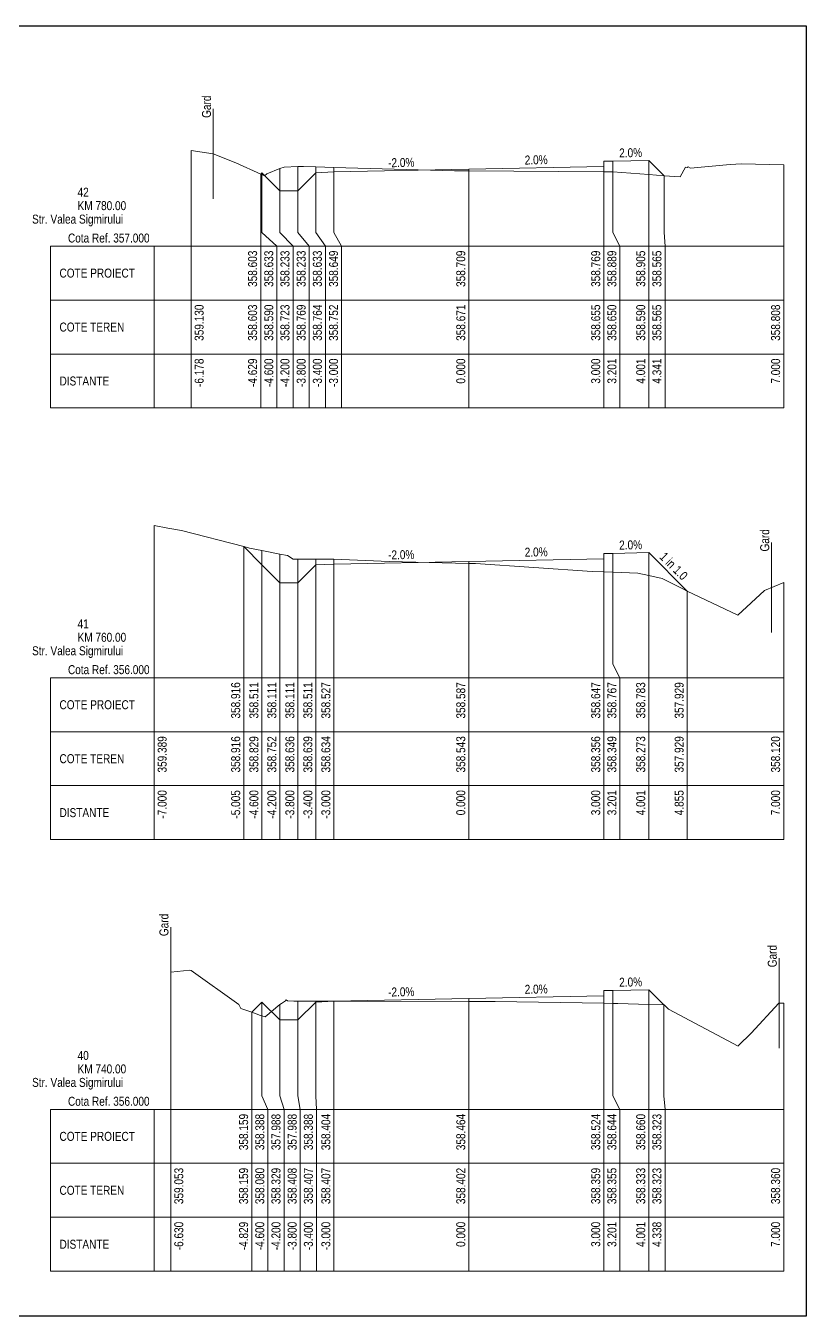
# Model space of a CAD drawing. Extents: x 1 to 634, y 0 to 594.
# Drawn here: x 367.15 to 384.5, y 0 to 28.7 of the extents above; entities that cross this region are included whole.
import ezdxf
from ezdxf.enums import TextEntityAlignment as Align

# ---------------------------------------------------------------- set-up
doc = ezdxf.new("R2010")
doc.units = 0
doc.header["$MEASUREMENT"] = 0
doc.layers.add('ARD-No Plot', color=1, linetype='Continuous', lineweight=0, plot=False)
for name, color, linetype, lineweight in [('Cartus', 7, 'Continuous', 0), ('DESIGN-TEXT', 7, 'Continuous', 0), ('EXISTING-TEXT', 7, 'Continuous', 0), ('LINES', 7, 'Continuous', 0), ('Text', 7, 'Continuous', 0), ('X-RL', 7, 'Continuous', 0), ('XPLOT-DESIGN', 5, 'Continuous', 0), ('XPLOT-EXISTING', 3, 'Continuous', 0), ('XPLOT-GRADE', 7, 'Continuous', 0), ('XPLOT-KM', 7, 'Continuous', 0), ('XPLOT-TITLE', 7, 'Continuous', 0)]:
    doc.layers.add(name, color=color, linetype=linetype, lineweight=lineweight)
doc.styles.add('$7$$0$Arial', font='arial.ttf', dxfattribs={"width": 0.8})

# ---------------------------------------------------------------- blocks, each defined once
blk = doc.blocks.new('$6$$0$A3_TRANSV_ALIN_TIRENA')
at = {"layer": ''}
blk.add_lwpolyline([(0, 0), (0, 287), (345, 287), (345, 0)], close=True, dxfattribs=at)

msp = doc.modelspace()

# ---------------------------------------------------------------- linework, layer by layer
at = {"layer": 'LINES'}
for p, q in [((371.316, 26.852), (371.316, 24.852)), ((370.822, 24.1), (370.822, 25.93)), ((370.822, 24.1), (370.822, 25.93)), ((373.2, 24.1), (373.2, 25.569)), ((373.2, 24.1), (373.2, 25.569)), ((373.2, 24.1), (373.2, 25.569)), ((373.6, 24.1), (373.6, 25.564)), ((373.6, 24.1), (373.6, 25.564)), ((373.6, 24.1), (373.6, 25.564)), ((374, 24.1), (374, 25.552)), ((374, 24.1), (374, 25.552)), ((374, 24.1), (374, 25.552)), ((380, 24.1), (380, 25.569)), ((380, 24.1), (380, 25.569)), ((380, 24.1), (380, 25.569)), ((380.201, 24.1), (380.201, 25.689)), ((380.201, 24.1), (380.201, 25.689)), ((380.201, 24.1), (380.201, 25.689)), ((381.001, 24.1), (381.001, 25.705)), ((381.001, 24.1), (381.001, 25.705)), ((381.001, 24.1), (381.001, 25.705)), ((384, 24.1), (384, 25.608)), ((384, 24.1), (384, 25.608)), ((372.371, 24.1), (372.371, 25.403)), ((372.371, 24.1), (372.371, 25.403)), ((372.371, 24.1), (372.371, 25.403)), ((372.4, 24.1), (372.4, 25.433)), ((372.4, 24.1), (372.4, 25.433)), ((372.4, 24.1), (372.4, 25.433)), ((372.8, 24.1), (372.8, 25.523)), ((372.8, 24.1), (372.8, 25.523)), ((372.8, 24.1), (372.8, 25.523)), ((377, 24.1), (377, 25.509)), ((377, 24.1), (377, 25.509)), ((377, 24.1), (377, 25.509)), ((381.341, 24.1), (381.341, 25.365)), ((381.341, 24.1), (381.341, 25.365)), ((381.341, 24.1), (381.341, 25.365)), ((370.822, 23.8), (370.822, 24.1)), ((370.822, 23.8), (370.822, 24.1)), ((372.371, 23.8), (372.371, 24.1)), ((372.371, 23.8), (372.371, 24.1)), ((372.371, 23.8), (372.371, 24.1)), ((372.731, 23.8), (372.4, 24.1)), ((372.731, 23.8), (372.4, 24.1)), ((372.731, 23.8), (372.4, 24.1)), ((373.091, 23.8), (372.8, 24.1)), ((373.091, 23.8), (372.8, 24.1)), ((373.091, 23.8), (372.8, 24.1)), ((373.451, 23.8), (373.2, 24.1)), ((373.451, 23.8), (373.2, 24.1)), ((373.451, 23.8), (373.2, 24.1)), ((373.811, 23.8), (373.6, 24.1)), ((373.811, 23.8), (373.6, 24.1)), ((373.811, 23.8), (373.6, 24.1)), ((374.171, 23.8), (374, 24.1)), ((374.171, 23.8), (374, 24.1)), ((374.171, 23.8), (374, 24.1)), ((377, 23.8), (377, 24.1)), ((377, 23.8), (377, 24.1)), ((377, 23.8), (377, 24.1)), ((380, 23.8), (380, 24.1)), ((380, 23.8), (380, 24.1)), ((380, 23.8), (380, 24.1)), ((380.36, 23.8), (380.201, 24.1)), ((380.36, 23.8), (380.201, 24.1)), ((380.36, 23.8), (380.201, 24.1)), ((381.001, 23.8), (381.001, 24.1)), ((381.001, 23.8), (381.001, 24.1)), ((381.001, 23.8), (381.001, 24.1)), ((381.361, 23.8), (381.341, 24.1)), ((381.361, 23.8), (381.341, 24.1)), ((381.361, 23.8), (381.341, 24.1)), ((384, 23.8), (384, 24.1)), ((384, 23.8), (384, 24.1)), ((367.698, 22.6), (367.698, 23.8)), ((367.698, 23.8), (370, 23.8)), ((370, 20.2), (370, 23.8)), ((370, 23.8), (384, 23.8)), ((370.822, 20.2), (370.822, 23.8)), ((370.822, 20.2), (370.822, 23.8)), ((372.371, 20.2), (372.371, 23.8)), ((372.371, 20.2), (372.371, 23.8)), ((372.371, 20.2), (372.371, 23.8)), ((372.731, 20.2), (372.731, 23.8)), ((372.731, 20.2), (372.731, 23.8)), ((372.731, 20.2), (372.731, 23.8)), ((373.091, 20.2), (373.091, 23.8)), ((373.091, 20.2), (373.091, 23.8)), ((373.091, 20.2), (373.091, 23.8)), ((373.451, 20.2), (373.451, 23.8)), ((373.451, 20.2), (373.451, 23.8)), ((373.451, 20.2), (373.451, 23.8)), ((373.811, 20.2), (373.811, 23.8)), ((373.811, 20.2), (373.811, 23.8)), ((373.811, 20.2), (373.811, 23.8)), ((374.171, 20.2), (374.171, 23.8)), ((374.171, 20.2), (374.171, 23.8)), ((374.171, 20.2), (374.171, 23.8)), ((377, 20.2), (377, 23.8)), ((377, 20.2), (377, 23.8)), ((377, 20.2), (377, 23.8)), ((380, 20.2), (380, 23.8)), ((380, 20.2), (380, 23.8)), ((380, 20.2), (380, 23.8)), ((380.36, 20.2), (380.36, 23.8)), ((380.36, 20.2), (380.36, 23.8)), ((380.36, 20.2), (380.36, 23.8)), ((381.001, 20.2), (381.001, 23.8)), ((381.001, 20.2), (381.001, 23.8)), ((381.001, 20.2), (381.001, 23.8)), ((381.361, 20.2), (381.361, 23.8)), ((381.361, 20.2), (381.361, 23.8)), ((381.361, 20.2), (381.361, 23.8)), ((384, 20.2), (384, 23.8)), ((384, 20.2), (384, 23.8)), ((384, 20.2), (384, 23.8)), ((367.698, 21.4), (367.698, 22.6)), ((367.698, 22.6), (370, 22.6)), ((370, 22.6), (367.698, 22.6)), ((370, 22.6), (384, 22.6)), ((367.698, 20.2), (367.698, 21.4)), ((367.698, 21.4), (370, 21.4)), ((370, 21.4), (367.698, 21.4)), ((370, 21.4), (384, 21.4)), ((370, 20.2), (367.698, 20.2)), ((370, 20.2), (384, 20.2)), ((370, 14.5), (370, 17.589)), ((370, 14.5), (370, 17.589)), ((371.995, 14.5), (371.995, 17.116)), ((371.995, 14.5), (371.995, 17.116)), ((371.995, 14.5), (371.995, 17.116)), ((372.4, 14.5), (372.4, 17.029)), ((372.4, 14.5), (372.4, 17.029)), ((372.4, 14.5), (372.4, 17.029)), ((372.8, 14.5), (372.8, 16.952)), ((372.8, 14.5), (372.8, 16.952)), ((372.8, 14.5), (372.8, 16.952)), ((380.201, 14.5), (380.201, 16.967)), ((380.201, 14.5), (380.201, 16.967)), ((380.201, 14.5), (380.201, 16.967)), ((381.001, 14.5), (381.001, 16.983)), ((381.001, 14.5), (381.001, 16.983)), ((381.001, 14.5), (381.001, 16.983)), ((383.728, 17.207), (383.728, 15.207)), ((373.2, 14.5), (373.2, 16.836)), ((373.2, 14.5), (373.2, 16.836)), ((373.2, 14.5), (373.2, 16.836)), ((373.6, 14.5), (373.6, 16.839)), ((373.6, 14.5), (373.6, 16.839)), ((373.6, 14.5), (373.6, 16.839)), ((374, 14.5), (374, 16.834)), ((374, 14.5), (374, 16.834)), ((374, 14.5), (374, 16.834)), ((377, 14.5), (377, 16.787)), ((377, 14.5), (377, 16.787)), ((377, 14.5), (377, 16.787)), ((380, 14.5), (380, 16.847)), ((380, 14.5), (380, 16.847)), ((380, 14.5), (380, 16.847)), ((381.855, 14.5), (381.855, 16.129)), ((381.855, 14.5), (381.855, 16.129)), ((381.855, 14.5), (381.855, 16.129)), ((384, 14.5), (384, 16.32)), ((384, 14.5), (384, 16.32)), ((370, 14.2), (370, 14.5)), ((370, 14.2), (370, 14.5)), ((371.995, 14.2), (371.995, 14.5)), ((371.995, 14.2), (371.995, 14.5)), ((371.995, 14.2), (371.995, 14.5)), ((372.4, 14.2), (372.4, 14.5)), ((372.4, 14.2), (372.4, 14.5)), ((372.4, 14.2), (372.4, 14.5)), ((372.8, 14.2), (372.8, 14.5)), ((372.8, 14.2), (372.8, 14.5)), ((372.8, 14.2), (372.8, 14.5)), ((373.2, 14.2), (373.2, 14.5)), ((373.2, 14.2), (373.2, 14.5)), ((373.2, 14.2), (373.2, 14.5)), ((373.6, 14.2), (373.6, 14.5)), ((373.6, 14.2), (373.6, 14.5)), ((373.6, 14.2), (373.6, 14.5)), ((374, 14.2), (374, 14.5)), ((374, 14.2), (374, 14.5)), ((374, 14.2), (374, 14.5)), ((377, 14.2), (377, 14.5)), ((377, 14.2), (377, 14.5)), ((377, 14.2), (377, 14.5)), ((380, 14.2), (380, 14.5)), ((380, 14.2), (380, 14.5)), ((380, 14.2), (380, 14.5)), ((380.36, 14.2), (380.201, 14.5)), ((380.36, 14.2), (380.201, 14.5)), ((380.36, 14.2), (380.201, 14.5)), ((381.001, 14.2), (381.001, 14.5)), ((381.001, 14.2), (381.001, 14.5)), ((381.001, 14.2), (381.001, 14.5)), ((381.855, 14.2), (381.855, 14.5)), ((381.855, 14.2), (381.855, 14.5)), ((381.855, 14.2), (381.855, 14.5)), ((384, 14.2), (384, 14.5)), ((384, 14.2), (384, 14.5)), ((367.698, 13), (367.698, 14.2)), ((367.698, 14.2), (370, 14.2)), ((370, 10.6), (370, 14.2)), ((370, 10.6), (370, 14.2)), ((370, 10.6), (370, 14.2)), ((370, 14.2), (384, 14.2)), ((371.995, 10.6), (371.995, 14.2)), ((371.995, 10.6), (371.995, 14.2)), ((371.995, 10.6), (371.995, 14.2)), ((372.4, 10.6), (372.4, 14.2)), ((372.4, 10.6), (372.4, 14.2)), ((372.4, 10.6), (372.4, 14.2)), ((372.8, 10.6), (372.8, 14.2)), ((372.8, 10.6), (372.8, 14.2)), ((372.8, 10.6), (372.8, 14.2)), ((373.2, 10.6), (373.2, 14.2)), ((373.2, 10.6), (373.2, 14.2)), ((373.2, 10.6), (373.2, 14.2)), ((373.6, 10.6), (373.6, 14.2)), ((373.6, 10.6), (373.6, 14.2)), ((373.6, 10.6), (373.6, 14.2)), ((374, 10.6), (374, 14.2)), ((374, 10.6), (374, 14.2)), ((374, 10.6), (374, 14.2)), ((377, 10.6), (377, 14.2)), ((377, 10.6), (377, 14.2)), ((377, 10.6), (377, 14.2)), ((380, 10.6), (380, 14.2)), ((380, 10.6), (380, 14.2)), ((380, 10.6), (380, 14.2)), ((380.36, 10.6), (380.36, 14.2)), ((380.36, 10.6), (380.36, 14.2)), ((380.36, 10.6), (380.36, 14.2)), ((381.001, 10.6), (381.001, 14.2)), ((381.001, 10.6), (381.001, 14.2)), ((381.001, 10.6), (381.001, 14.2)), ((381.855, 10.6), (381.855, 14.2)), ((381.855, 10.6), (381.855, 14.2)), ((381.855, 10.6), (381.855, 14.2)), ((384, 10.6), (384, 14.2)), ((384, 10.6), (384, 14.2)), ((384, 10.6), (384, 14.2)), ((367.698, 11.8), (367.698, 13)), ((367.698, 13), (370, 13)), ((370, 13), (367.698, 13)), ((370, 13), (384, 13)), ((367.698, 10.6), (367.698, 11.8)), ((367.698, 11.8), (370, 11.8)), ((370, 11.8), (367.698, 11.8)), ((370, 11.8), (384, 11.8)), ((370, 10.6), (367.698, 10.6)), ((370, 10.6), (384, 10.6)), ((370.37, 8.653), (370.37, 6.653)), ((383.896, 7.96), (383.896, 5.96)), ((370.37, 4.9), (370.37, 7.653)), ((370.37, 4.9), (370.37, 7.653)), ((380.201, 4.9), (380.201, 7.244)), ((380.201, 4.9), (380.201, 7.244)), ((380.201, 4.9), (380.201, 7.244)), ((381.001, 4.9), (381.001, 7.26)), ((381.001, 4.9), (381.001, 7.26)), ((381.001, 4.9), (381.001, 7.26)), ((372.4, 4.9), (372.4, 6.988)), ((372.4, 4.9), (372.4, 6.988)), ((372.4, 4.9), (372.4, 6.988)), ((372.8, 4.9), (372.8, 6.929)), ((372.8, 4.9), (372.8, 6.929)), ((372.8, 4.9), (372.8, 6.929)), ((373.2, 4.9), (373.2, 7.008)), ((373.2, 4.9), (373.2, 7.008)), ((373.2, 4.9), (373.2, 7.008)), ((373.6, 4.9), (373.6, 7.007)), ((373.6, 4.9), (373.6, 7.007)), ((373.6, 4.9), (373.6, 7.007)), ((374, 4.9), (374, 7.007)), ((374, 4.9), (374, 7.007)), ((374, 4.9), (374, 7.007)), ((377, 4.9), (377, 7.064)), ((377, 4.9), (377, 7.064)), ((377, 4.9), (377, 7.064)), ((380, 4.9), (380, 7.124)), ((380, 4.9), (380, 7.124)), ((380, 4.9), (380, 7.124)), ((381.338, 4.9), (381.338, 6.923)), ((381.338, 4.9), (381.338, 6.923)), ((381.338, 4.9), (381.338, 6.923)), ((384, 4.9), (384, 6.96)), ((384, 4.9), (384, 6.96)), ((372.171, 4.9), (372.171, 6.759)), ((372.171, 4.9), (372.171, 6.759)), ((372.171, 4.9), (372.171, 6.759)), ((370.37, 4.6), (370.37, 4.9)), ((370.37, 4.6), (370.37, 4.9)), ((372.171, 4.6), (372.171, 4.9)), ((372.171, 4.6), (372.171, 4.9)), ((372.171, 4.6), (372.171, 4.9)), ((372.531, 4.6), (372.4, 4.9)), ((372.531, 4.6), (372.4, 4.9)), ((372.531, 4.6), (372.4, 4.9)), ((372.891, 4.6), (372.8, 4.9)), ((372.891, 4.6), (372.8, 4.9)), ((372.891, 4.6), (372.8, 4.9)), ((373.251, 4.6), (373.2, 4.9)), ((373.251, 4.6), (373.2, 4.9)), ((373.251, 4.6), (373.2, 4.9)), ((373.611, 4.6), (373.6, 4.9)), ((373.611, 4.6), (373.6, 4.9)), ((373.611, 4.6), (373.6, 4.9)), ((374, 4.6), (374, 4.9)), ((374, 4.6), (374, 4.9)), ((374, 4.6), (374, 4.9)), ((377, 4.6), (377, 4.9)), ((377, 4.6), (377, 4.9)), ((377, 4.6), (377, 4.9)), ((380, 4.6), (380, 4.9)), ((380, 4.6), (380, 4.9)), ((380, 4.6), (380, 4.9)), ((380.36, 4.6), (380.201, 4.9)), ((380.36, 4.6), (380.201, 4.9)), ((380.36, 4.6), (380.201, 4.9)), ((381.001, 4.6), (381.001, 4.9)), ((381.001, 4.6), (381.001, 4.9)), ((381.001, 4.6), (381.001, 4.9)), ((381.361, 4.6), (381.338, 4.9)), ((381.361, 4.6), (381.338, 4.9)), ((381.361, 4.6), (381.338, 4.9)), ((384, 4.6), (384, 4.9)), ((384, 4.6), (384, 4.9)), ((367.698, 3.4), (367.698, 4.6)), ((367.698, 4.6), (370, 4.6)), ((370, 1), (370, 4.6)), ((370, 4.6), (384, 4.6)), ((370.37, 1), (370.37, 4.6)), ((370.37, 1), (370.37, 4.6)), ((372.171, 1), (372.171, 4.6)), ((372.171, 1), (372.171, 4.6)), ((372.171, 1), (372.171, 4.6)), ((372.531, 1), (372.531, 4.6)), ((372.531, 1), (372.531, 4.6)), ((372.531, 1), (372.531, 4.6)), ((372.891, 1), (372.891, 4.6)), ((372.891, 1), (372.891, 4.6)), ((372.891, 1), (372.891, 4.6)), ((373.251, 1), (373.251, 4.6)), ((373.251, 1), (373.251, 4.6)), ((373.251, 1), (373.251, 4.6)), ((373.611, 1), (373.611, 4.6)), ((373.611, 1), (373.611, 4.6)), ((373.611, 1), (373.611, 4.6)), ((374, 1), (374, 4.6)), ((374, 1), (374, 4.6)), ((374, 1), (374, 4.6)), ((377, 1), (377, 4.6)), ((377, 1), (377, 4.6)), ((377, 1), (377, 4.6)), ((380, 1), (380, 4.6)), ((380, 1), (380, 4.6)), ((380, 1), (380, 4.6)), ((380.36, 1), (380.36, 4.6)), ((380.36, 1), (380.36, 4.6)), ((380.36, 1), (380.36, 4.6)), ((381.001, 1), (381.001, 4.6)), ((381.001, 1), (381.001, 4.6)), ((381.001, 1), (381.001, 4.6)), ((381.361, 1), (381.361, 4.6)), ((381.361, 1), (381.361, 4.6)), ((381.361, 1), (381.361, 4.6)), ((384, 1), (384, 4.6)), ((384, 1), (384, 4.6)), ((384, 1), (384, 4.6)), ((367.698, 2.2), (367.698, 3.4)), ((367.698, 3.4), (370, 3.4)), ((370, 3.4), (367.698, 3.4)), ((370, 3.4), (384, 3.4)), ((367.698, 1), (367.698, 2.2)), ((367.698, 2.2), (370, 2.2)), ((370, 2.2), (367.698, 2.2)), ((370, 2.2), (384, 2.2)), ((370, 1), (367.698, 1)), ((370, 1), (384, 1))]:
    msp.add_line(p, q, dxfattribs=at)
at = {"layer": 'XPLOT-DESIGN'}
for p, q in [((377, 25.509), (380, 25.569)), ((380, 25.569), (380.001, 25.689)), ((380.001, 25.689), (380.201, 25.689)), ((380.201, 25.689), (381.001, 25.705)), ((381.001, 25.705), (381.341, 25.365)), ((372.371, 25.403), (372.4, 25.433)), ((372.4, 25.433), (372.8, 25.033)), ((373.2, 25.033), (373.6, 25.433)), ((373.6, 25.433), (374, 25.449)), ((374, 25.449), (377, 25.509)), ((372.8, 25.033), (373.2, 25.033)), ((371.995, 17.116), (372.4, 16.711)), ((380, 16.847), (380.001, 16.967)), ((380.001, 16.967), (380.201, 16.967)), ((380.201, 16.967), (381.001, 16.983)), ((381.001, 16.983), (381.855, 16.129)), ((372.4, 16.711), (372.8, 16.311)), ((373.2, 16.311), (373.6, 16.711)), ((373.6, 16.711), (374, 16.727)), ((374, 16.727), (377, 16.787)), ((377, 16.787), (380, 16.847)), ((372.8, 16.311), (373.2, 16.311)), ((380, 7.124), (380.001, 7.244)), ((380.001, 7.244), (380.201, 7.244)), ((380.201, 7.244), (381.001, 7.26)), ((381.001, 7.26), (381.338, 6.923)), ((372.171, 6.759), (372.4, 6.988)), ((372.4, 6.988), (372.8, 6.588)), ((373.2, 6.588), (373.6, 6.988)), ((373.6, 6.988), (374, 7.004)), ((374, 7.004), (377, 7.064)), ((377, 7.064), (380, 7.124)), ((372.8, 6.588), (373.2, 6.588))]:
    msp.add_line(p, q, dxfattribs=at)
at = {"layer": 'XPLOT-EXISTING'}
for p, q in [((370.822, 25.93), (371.316, 25.852)), ((371.316, 25.852), (371.817, 25.656)), ((371.817, 25.656), (372.371, 25.403)), ((372.8, 25.523), (372.894, 25.559)), ((372.894, 25.559), (373.2, 25.569)), ((373.2, 25.569), (373.323, 25.572)), ((373.323, 25.572), (373.6, 25.564)), ((373.6, 25.564), (374, 25.552)), ((374, 25.552), (376.683, 25.473)), ((381.695, 25.339), (381.816, 25.556)), ((381.816, 25.556), (381.857, 25.552)), ((381.857, 25.552), (381.877, 25.563)), ((381.877, 25.563), (381.927, 25.532)), ((381.927, 25.532), (382.807, 25.615)), ((382.807, 25.615), (383.061, 25.628)), ((383.061, 25.628), (384, 25.608)), ((384, 25.608), (384, 25.608)), ((372.371, 25.403), (372.4, 25.39)), ((372.4, 25.39), (372.453, 25.365)), ((372.453, 25.365), (372.51, 25.409)), ((372.51, 25.409), (372.8, 25.523)), ((376.683, 25.473), (377, 25.471)), ((377, 25.471), (377, 25.471)), ((377, 25.471), (380, 25.455)), ((380, 25.455), (380.152, 25.454)), ((380.152, 25.454), (380.201, 25.45)), ((380.201, 25.45), (381.001, 25.39)), ((381.001, 25.39), (381.341, 25.365)), ((381.341, 25.365), (381.695, 25.339)), ((370, 17.589), (370, 17.589)), ((370, 17.589), (370.306, 17.525)), ((370.306, 17.525), (370.612, 17.476)), ((370.612, 17.476), (371.995, 17.116)), ((371.995, 17.116), (372.126, 17.082)), ((372.126, 17.082), (372.4, 17.029)), ((372.4, 17.029), (372.8, 16.952)), ((372.8, 16.952), (372.965, 16.92)), ((372.965, 16.92), (373.091, 16.835)), ((373.091, 16.835), (373.2, 16.836)), ((373.2, 16.836), (373.6, 16.839)), ((373.6, 16.839), (373.825, 16.841)), ((373.825, 16.841), (374, 16.834)), ((374, 16.834), (375.225, 16.786)), ((375.225, 16.786), (377, 16.743)), ((377, 16.743), (377, 16.743)), ((377, 16.743), (377.147, 16.739)), ((377.147, 16.739), (379.742, 16.566)), ((379.742, 16.566), (380, 16.556)), ((380, 16.556), (380.201, 16.549)), ((380.201, 16.549), (380.756, 16.529)), ((380.756, 16.529), (381.001, 16.473)), ((381.001, 16.473), (381.299, 16.404)), ((381.299, 16.404), (381.742, 16.183)), ((381.742, 16.183), (381.855, 16.129)), ((381.855, 16.129), (382.977, 15.592)), ((382.977, 15.592), (383.575, 16.144)), ((383.575, 16.144), (384, 16.32)), ((370.37, 7.653), (370.794, 7.695)), ((370.794, 7.695), (370.829, 7.688)), ((370.829, 7.688), (371.888, 6.933)), ((371.888, 6.933), (371.932, 6.844)), ((372.473, 6.661), (372.8, 6.929)), ((372.8, 6.929), (372.832, 6.955)), ((372.832, 6.955), (372.924, 7.014)), ((372.924, 7.014), (372.941, 7.039)), ((372.941, 7.039), (372.964, 7.014)), ((372.964, 7.014), (373.105, 7.008)), ((373.105, 7.008), (373.2, 7.008)), ((373.2, 7.008), (373.6, 7.007)), ((373.6, 7.007), (374, 7.007)), ((374, 7.007), (377, 7.002)), ((377, 7.002), (377, 7.002)), ((377, 7.002), (377.087, 7.002)), ((377.087, 7.002), (377.584, 7.002)), ((377.584, 7.002), (380, 6.959)), ((380, 6.959), (380.201, 6.955)), ((380.201, 6.955), (380.311, 6.953)), ((380.311, 6.953), (381.001, 6.933)), ((381.001, 6.933), (381.338, 6.923)), ((381.338, 6.923), (381.345, 6.923)), ((381.345, 6.923), (381.437, 6.83)), ((383.278, 6.296), (383.891, 6.96)), ((383.891, 6.96), (384, 6.96)), ((384, 6.96), (384, 6.96)), ((371.932, 6.844), (372.171, 6.759)), ((372.171, 6.759), (372.369, 6.688)), ((372.369, 6.688), (372.4, 6.68)), ((372.4, 6.68), (372.473, 6.661)), ((381.437, 6.83), (382.985, 6.004)), ((382.993, 6.024), (383.278, 6.296)), ((382.985, 6.004), (382.993, 6.024))]:
    msp.add_line(p, q, dxfattribs=at)

# ---------------------------------------------------------------- block references
at = {"layer": 'Cartus', "xscale": 0.1, "yscale": 0.1, "zscale": 0.1}
msp.add_blockref('$6$$0$A3_TRANSV_ALIN_TIRENA', (350, 0), dxfattribs=at)

# ---------------------------------------------------------------- texts
at = {"layer": 'ARD-No Plot', "style": '$7$$0$Arial', "width": 0.8}
for p in [(368.3, 24.3), (368.3, 14.7), (368.3, 5.1)]:
    msp.add_text('Str. Valea Sigmirului', height=0.2, dxfattribs=at).set_placement(p, align=Align.CENTER)
at = {"layer": 'DESIGN-TEXT', "style": '$7$$0$Arial', "width": 0.8}
for s, p in [('358.603', (372.291, 23.7)), ('358.633', (372.651, 23.7)), ('358.233', (373.011, 23.7)), ('358.233', (373.371, 23.7)), ('358.633', (373.731, 23.7)), ('358.649', (374.091, 23.7)), ('358.709', (376.92, 23.7)), ('358.769', (379.92, 23.7)), ('358.889', (380.28, 23.7)), ('358.905', (380.921, 23.7)), ('358.565', (381.281, 23.7)), ('358.916', (371.915, 14.1)), ('358.511', (372.32, 14.1)), ('358.111', (372.72, 14.1)), ('358.111', (373.12, 14.1)), ('358.511', (373.52, 14.1)), ('358.527', (373.92, 14.1)), ('358.587', (376.92, 14.1)), ('358.647', (379.92, 14.1)), ('358.767', (380.28, 14.1)), ('358.783', (380.921, 14.1)), ('357.929', (381.775, 14.1)), ('358.159', (372.091, 4.5)), ('358.388', (372.451, 4.5)), ('357.988', (372.811, 4.5)), ('357.988', (373.171, 4.5)), ('358.388', (373.531, 4.5)), ('358.404', (373.92, 4.5)), ('358.464', (376.92, 4.5)), ('358.524', (379.92, 4.5)), ('358.644', (380.28, 4.5)), ('358.660', (380.921, 4.5)), ('358.323', (381.281, 4.5))]:
    msp.add_text(s, height=0.2, rotation=90, dxfattribs=at).set_placement(p, align=Align.RIGHT)
at = {"layer": 'EXISTING-TEXT', "style": '$7$$0$Arial', "width": 0.8}
for s, p in [('359.130', (371.102, 22.5)), ('358.603', (372.291, 22.5)), ('358.590', (372.651, 22.5)), ('358.723', (373.011, 22.5)), ('358.769', (373.371, 22.5)), ('358.764', (373.731, 22.5)), ('358.752', (374.091, 22.5)), ('358.671', (376.92, 22.5)), ('358.671', (376.92, 22.5)), ('358.655', (379.92, 22.5)), ('358.650', (380.28, 22.5)), ('358.590', (380.921, 22.5)), ('358.565', (381.281, 22.5)), ('358.808', (383.92, 22.5)), ('358.808', (383.92, 22.5)), ('359.389', (370.28, 12.9)), ('359.389', (370.28, 12.9)), ('358.916', (371.915, 12.9)), ('358.829', (372.32, 12.9)), ('358.752', (372.72, 12.9)), ('358.636', (373.12, 12.9)), ('358.639', (373.52, 12.9)), ('358.634', (373.92, 12.9)), ('358.543', (376.92, 12.9)), ('358.543', (376.92, 12.9)), ('358.356', (379.92, 12.9)), ('358.349', (380.28, 12.9)), ('358.273', (380.921, 12.9)), ('357.929', (381.775, 12.9)), ('358.120', (383.92, 12.9)), ('359.053', (370.65, 3.3)), ('358.159', (372.091, 3.3)), ('358.080', (372.451, 3.3)), ('358.329', (372.811, 3.3)), ('358.408', (373.171, 3.3)), ('358.407', (373.531, 3.3)), ('358.407', (373.92, 3.3)), ('358.402', (376.92, 3.3)), ('358.402', (376.92, 3.3)), ('358.359', (379.92, 3.3)), ('358.355', (380.28, 3.3)), ('358.333', (380.921, 3.3)), ('358.323', (381.281, 3.3)), ('358.360', (383.92, 3.3)), ('358.360', (383.92, 3.3))]:
    msp.add_text(s, height=0.2, rotation=90, dxfattribs=at).set_placement(p, align=Align.RIGHT)
at = {"layer": 'Text', "style": '$7$$0$Arial', "width": 0.8}
for p in [(371.266, 26.652), (383.678, 17.007), (370.32, 8.453), (383.846, 7.76)]:
    msp.add_text('Gard', height=0.2, rotation=90, dxfattribs=at).set_placement(p)
for s, p in [('-6.178', (371.102, 21.3)), ('-6.178', (371.102, 21.3)), ('-4.629', (372.291, 21.3)), ('-4.629', (372.291, 21.3)), ('-4.629', (372.291, 21.3)), ('-4.600', (372.651, 21.3)), ('-4.600', (372.651, 21.3)), ('-4.600', (372.651, 21.3)), ('-4.200', (373.011, 21.3)), ('-4.200', (373.011, 21.3)), ('-4.200', (373.011, 21.3)), ('-3.800', (373.371, 21.3)), ('-3.800', (373.371, 21.3)), ('-3.800', (373.371, 21.3)), ('-3.400', (373.731, 21.3)), ('-3.400', (373.731, 21.3)), ('-3.400', (373.731, 21.3)), ('-3.000', (374.091, 21.3)), ('-3.000', (374.091, 21.3)), ('-3.000', (374.091, 21.3)), ('0.000', (376.92, 21.3)), ('0.000', (376.92, 21.3)), ('0.000', (376.92, 21.3)), ('3.000', (379.92, 21.3)), ('3.000', (379.92, 21.3)), ('3.000', (379.92, 21.3)), ('3.201', (380.28, 21.3)), ('3.201', (380.28, 21.3)), ('3.201', (380.28, 21.3)), ('4.001', (380.921, 21.3)), ('4.001', (380.921, 21.3)), ('4.001', (380.921, 21.3)), ('4.341', (381.281, 21.3)), ('4.341', (381.281, 21.3)), ('4.341', (381.281, 21.3)), ('7.000', (383.92, 21.3)), ('7.000', (383.92, 21.3)), ('-7.000', (370.28, 11.7)), ('-7.000', (370.28, 11.7)), ('-5.005', (371.915, 11.7)), ('-5.005', (371.915, 11.7)), ('-5.005', (371.915, 11.7)), ('-4.600', (372.32, 11.7)), ('-4.600', (372.32, 11.7)), ('-4.600', (372.32, 11.7)), ('-4.200', (372.72, 11.7)), ('-4.200', (372.72, 11.7)), ('-4.200', (372.72, 11.7)), ('-3.800', (373.12, 11.7)), ('-3.800', (373.12, 11.7)), ('-3.800', (373.12, 11.7)), ('-3.400', (373.52, 11.7)), ('-3.400', (373.52, 11.7)), ('-3.400', (373.52, 11.7)), ('-3.000', (373.92, 11.7)), ('-3.000', (373.92, 11.7)), ('-3.000', (373.92, 11.7)), ('0.000', (376.92, 11.7)), ('0.000', (376.92, 11.7)), ('0.000', (376.92, 11.7)), ('3.000', (379.92, 11.7)), ('3.000', (379.92, 11.7)), ('3.000', (379.92, 11.7)), ('3.201', (380.28, 11.7)), ('3.201', (380.28, 11.7)), ('3.201', (380.28, 11.7)), ('4.001', (380.921, 11.7)), ('4.001', (380.921, 11.7)), ('4.001', (380.921, 11.7)), ('4.855', (381.775, 11.7)), ('4.855', (381.775, 11.7)), ('4.855', (381.775, 11.7)), ('7.000', (383.92, 11.7)), ('7.000', (383.92, 11.7)), ('-6.630', (370.65, 2.1)), ('-6.630', (370.65, 2.1)), ('-4.829', (372.091, 2.1)), ('-4.829', (372.091, 2.1)), ('-4.829', (372.091, 2.1)), ('-4.600', (372.451, 2.1)), ('-4.600', (372.451, 2.1)), ('-4.600', (372.451, 2.1)), ('-4.200', (372.811, 2.1)), ('-4.200', (372.811, 2.1)), ('-4.200', (372.811, 2.1)), ('-3.800', (373.171, 2.1)), ('-3.800', (373.171, 2.1)), ('-3.800', (373.171, 2.1)), ('-3.400', (373.531, 2.1)), ('-3.400', (373.531, 2.1)), ('-3.400', (373.531, 2.1)), ('-3.000', (373.92, 2.1)), ('-3.000', (373.92, 2.1)), ('-3.000', (373.92, 2.1)), ('0.000', (376.92, 2.1)), ('0.000', (376.92, 2.1)), ('0.000', (376.92, 2.1)), ('3.000', (379.92, 2.1)), ('3.000', (379.92, 2.1)), ('3.000', (379.92, 2.1)), ('3.201', (380.28, 2.1)), ('3.201', (380.28, 2.1)), ('3.201', (380.28, 2.1)), ('4.001', (380.921, 2.1)), ('4.001', (380.921, 2.1)), ('4.001', (380.921, 2.1)), ('4.338', (381.281, 2.1)), ('4.338', (381.281, 2.1)), ('4.338', (381.281, 2.1)), ('7.000', (383.92, 2.1)), ('7.000', (383.92, 2.1))]:
    msp.add_text(s, height=0.2, rotation=90, dxfattribs=at).set_placement(p, align=Align.RIGHT)
at = {"layer": 'X-RL', "style": '$7$$0$Arial', "width": 0.8}
for s, p in [('Cota Ref. 357.000', (369.9, 23.88)), ('Cota Ref. 356.000', (369.9, 14.28)), ('Cota Ref. 356.000', (369.9, 4.68))]:
    msp.add_text(s, height=0.2, dxfattribs=at).set_placement(p, align=Align.RIGHT)
at = {"layer": 'XPLOT-GRADE', "style": '$7$$0$Arial', "width": 0.8}
for s, rotation, p in [('2.0%', 1.1458, (380.599, 25.777)), ('-2.0%', 1.1458, (375.498, 25.559)), ('2.0%', 1.1458, (378.498, 25.619)), ('2.0%', 1.1458, (380.599, 17.055)), ('-2.0%', 1.1458, (375.498, 16.837)), ('2.0%', 1.1458, (378.498, 16.897)), ('1 in 1.0', 315, (381.485, 16.612)), ('2.0%', 1.1458, (380.599, 7.332)), ('-2.0%', 1.1458, (375.498, 7.114)), ('2.0%', 1.1458, (378.498, 7.174))]:
    msp.add_text(s, height=0.2, rotation=rotation, dxfattribs=at).set_placement(p, align=Align.CENTER)
at = {"layer": 'XPLOT-KM', "style": '$7$$0$Arial', "width": 0.8}
for s, p in [('42', (368.3, 24.9)), ('KM 780.00', (368.3, 24.6)), ('41', (368.3, 15.3)), ('KM 760.00', (368.3, 15)), ('40', (368.3, 5.7)), ('KM 740.00', (368.3, 5.4))]:
    msp.add_text(s, height=0.2, dxfattribs=at).set_placement(p)
at = {"layer": 'XPLOT-TITLE', "style": '$7$$0$Arial', "width": 0.8}
for s, p in [('COTE PROIECT', (367.898, 23.1)), ('COTE TEREN', (367.898, 21.9)), ('DISTANTE', (367.898, 20.7)), ('COTE PROIECT', (367.898, 13.5)), ('COTE TEREN', (367.898, 12.3)), ('DISTANTE', (367.898, 11.1)), ('COTE PROIECT', (367.898, 3.9)), ('COTE TEREN', (367.898, 2.7)), ('DISTANTE', (367.898, 1.5))]:
    msp.add_text(s, height=0.2, dxfattribs=at).set_placement(p)

doc.saveas('drawing.dxf')
